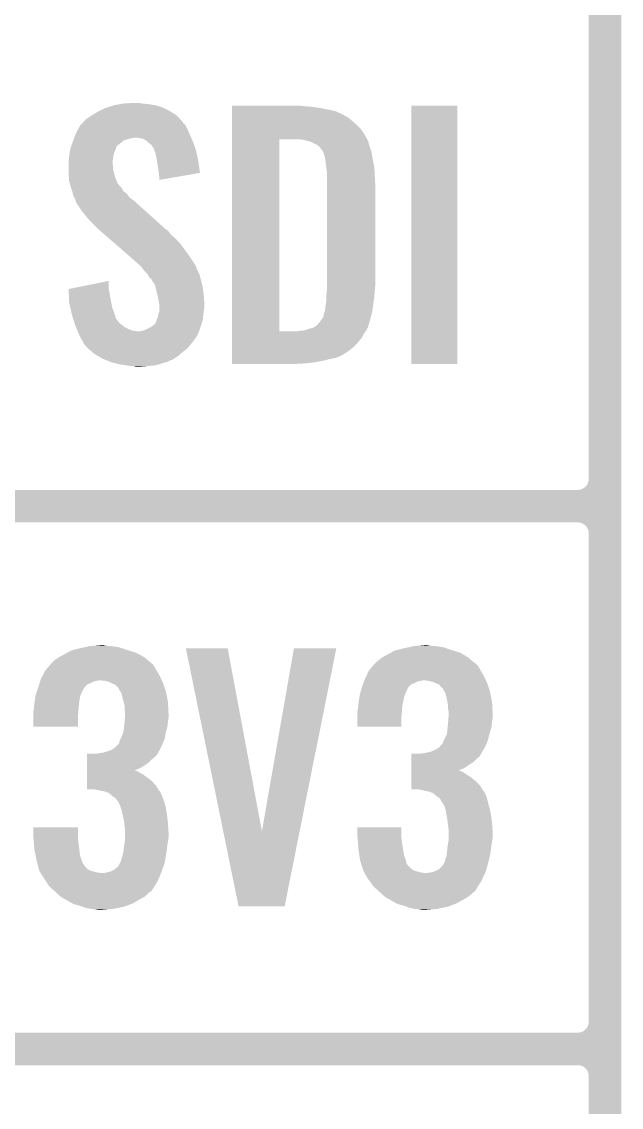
# Model space of a CAD drawing. Extents: x -1.3 to 24.2, y -3.9 to 39.2.
# Drawn here: x 1.28 to 4.09, y 1 to 6.08 of the extents above; entities that cross this region are included whole.
import ezdxf

# ---------------------------------------------------------------- set-up
doc = ezdxf.new("R2010")
doc.units = 0
doc.layers.add('6DOF_IMU_14_CLICK_V100_GTO', color=14, linetype='CONTINUOUS')

msp = doc.modelspace()

# ---------------------------------------------------------------- linework, layer by layer
at = {"layer": '6DOF_IMU_14_CLICK_V100_GTO', "const_width": 0.1524}
for points in [[(4.0132, -0.5588), (4.0132, 18.3388)], [(4.0132, 3.937), (4.0132, 6.223)], [(-1.27, 3.81), (3.8862, 3.81)], [(-1.27, 3.81), (3.8862, 3.81)], [(4.0132, 1.397), (4.0132, 3.683)], [(-1.27, 1.27), (3.8862, 1.27)], [(-1.27, 1.27), (3.8862, 1.27)]]:
    msp.add_lwpolyline(points, dxfattribs=at)
for points in [[(3.8862, 3.81, 0.4142136), (4.0132, 3.937)], [(4.0132, 3.683, 0.4142136), (3.8862, 3.81)], [(4.0132, 3.683, 0.4142136), (3.8862, 3.81)], [(3.8862, 1.27, 0.4142136), (4.0132, 1.397)], [(4.0132, 1.143, 0.4142136), (3.8862, 1.27)], [(4.0132, 1.143, 0.4142136), (3.8862, 1.27)]]:
    msp.add_lwpolyline(points, format="xyb", dxfattribs=at)
at = {"layer": '6DOF_IMU_14_CLICK_V100_GTO'}
for points in [[(1.71958, 5.68706), (1.75006, 5.69214), (1.905002, 5.68706), (1.86944, 5.69214)], [(1.75006, 5.69214), (1.765302, 5.69468), (1.86944, 5.69214), (1.844038, 5.69468)], [(1.765302, 5.69468), (1.81864, 5.69722), (1.844038, 5.69468), (1.831342, 5.69722)], [(1.612388, 5.638798), (1.62052, 5.64388), (2.009142, 5.638798), (2.000884, 5.64388)], [(1.62052, 5.64388), (1.645922, 5.65912), (2.000884, 5.64388), (1.976118, 5.65912)], [(1.645922, 5.65912), (1.678942, 5.674362), (1.976118, 5.65912), (1.945636, 5.674362)], [(1.678942, 5.674362), (1.687064, 5.6769), (1.945636, 5.674362), (1.94056, 5.6769)], [(1.687064, 5.6769), (1.71958, 5.68706), (1.94056, 5.6769), (1.905002, 5.68706)], [(2.268242, 5.68198), (2.268244, 5.68452), (2.6035, 5.68198), (2.5781, 5.68452)], [(2.268242, 5.67944), (2.268242, 5.68198), (2.63652, 5.67944), (2.6035, 5.68198)], [(2.268242, 5.67436), (2.268242, 5.67944), (2.674618, 5.67436), (2.63652, 5.67944)], [(2.268242, 5.659118), (2.268242, 5.67436), (2.750822, 5.659118), (2.674618, 5.67436)], [(2.268242, 5.64388), (2.268242, 5.659118), (2.78384, 5.64388), (2.750822, 5.659118)], [(2.268242, 5.641338), (2.268242, 5.64388), (2.788922, 5.641338), (2.78384, 5.64388)], [(2.268242, 5.63626), (2.268242, 5.641338), (2.796542, 5.63626), (2.788922, 5.641338)], [(3.10642, 4.475504), (3.106442, 5.684496), (3.322296, 4.475504), (3.32232, 5.684496)], [(3.106442, 5.684496), (3.106444, 5.68452), (3.32232, 5.684496), (3.106444, 5.68452)], [(1.547538, 5.57276), (1.557022, 5.590538), (2.05994, 5.57276), (2.051052, 5.590538)], [(1.557022, 5.590538), (1.559348, 5.593076), (2.051052, 5.590538), (2.049782, 5.593076)], [(1.559348, 5.593076), (1.568666, 5.603242), (2.049782, 5.593076), (2.039622, 5.603242)], [(1.568666, 5.603242), (1.573316, 5.608316), (2.039622, 5.603242), (2.037082, 5.608316)], [(1.573316, 5.608316), (1.584964, 5.621022), (2.037082, 5.608316), (2.025436, 5.621022)], [(1.584964, 5.621022), (1.590038, 5.623562), (2.025436, 5.621022), (2.023108, 5.623562)], [(1.590038, 5.623562), (1.6002, 5.63118), (2.023108, 5.623562), (2.016126, 5.63118)], [(1.6002, 5.63118), (1.612388, 5.638798), (2.016126, 5.63118), (2.009142, 5.638798)], [(2.26824, 5.5753), (2.268242, 5.595622), (2.8702, 5.5753), (2.84988, 5.595622)], [(2.268242, 5.62864), (2.268242, 5.63626), (2.811778, 5.62864), (2.796542, 5.63626)], [(2.268242, 5.6134), (2.268242, 5.62864), (2.82956, 5.6134), (2.811778, 5.62864)], [(2.268242, 5.595622), (2.268242, 5.6134), (2.84988, 5.595622), (2.82956, 5.6134)], [(1.530348, 5.53466), (1.533978, 5.54482), (2.076996, 5.53466), (2.07264, 5.54482)], [(1.533978, 5.54482), (1.5367, 5.552442), (2.07264, 5.54482), (2.069176, 5.552442)], [(1.5367, 5.552442), (1.547538, 5.57276), (2.069176, 5.552442), (2.05994, 5.57276)], [(2.26824, 5.5499), (2.26824, 5.5753), (2.88798, 5.5499), (2.8702, 5.5753)], [(2.26824, 5.52704), (2.26824, 5.5499), (2.90045, 5.52704), (2.88798, 5.5499)], [(1.511302, 5.481322), (1.514928, 5.49148), (1.72466, 5.481322), (1.727198, 5.49148)], [(1.514928, 5.49148), (1.517648, 5.499096), (1.727198, 5.49148), (1.732282, 5.499096)], [(1.517648, 5.499096), (1.518556, 5.501638), (1.732282, 5.499096), (1.737358, 5.501638)], [(1.518556, 5.501638), (1.525812, 5.521958), (1.737358, 5.501638), (1.762758, 5.521958)], [(1.525812, 5.521958), (1.528534, 5.52958), (1.762758, 5.521958), (1.78816, 5.52958)], [(1.528534, 5.52958), (1.529442, 5.53212), (1.78816, 5.52958), (1.80086, 5.53212)], [(1.529442, 5.53212), (1.530348, 5.53466), (1.80086, 5.53212), (1.811018, 5.53466)], [(1.838958, 5.53212), (1.818638, 5.53466), (2.078084, 5.53212), (2.076996, 5.53466)], [(1.856742, 5.527042), (1.838958, 5.53212), (2.08026, 5.527042), (2.078084, 5.53212)], [(1.87198, 5.51688), (1.856742, 5.527042), (2.084616, 5.51688), (2.08026, 5.527042)], [(1.879602, 5.50926), (1.87198, 5.51688), (2.08788, 5.50926), (2.084616, 5.51688)], [(1.88214, 5.506722), (1.879602, 5.50926), (2.088726, 5.506722), (2.08788, 5.50926)], [(1.892296, 5.499098), (1.88214, 5.506722), (2.091268, 5.499098), (2.088726, 5.506722)], [(1.897378, 5.488944), (1.892296, 5.499098), (2.094652, 5.488944), (2.091268, 5.499098)], [(1.902454, 5.483866), (1.897378, 5.488944), (2.096346, 5.483866), (2.094652, 5.488944)], [(2.268222, 4.627902), (2.26824, 5.52704), (2.4892, 4.627902), (2.489222, 5.52704)], [(2.600962, 5.5245), (2.580638, 5.52704), (2.901836, 5.5245), (2.90045, 5.52704)], [(2.60985, 5.52196), (2.600962, 5.5245), (2.90322, 5.52196), (2.901836, 5.5245)], [(2.618738, 5.51942), (2.60985, 5.52196), (2.904492, 5.51942), (2.90322, 5.52196)], [(2.631442, 5.516878), (2.618738, 5.51942), (2.905762, 5.516878), (2.904492, 5.51942)], [(2.644142, 5.511798), (2.631442, 5.516878), (2.907032, 5.511798), (2.905762, 5.516878)], [(2.651762, 5.50672), (2.644142, 5.511798), (2.9083, 5.50672), (2.907032, 5.511798)], [(2.656844, 5.50418), (2.651762, 5.50672), (2.909026, 5.50418), (2.9083, 5.50672)], [(2.659384, 5.504178), (2.656844, 5.50418), (2.909028, 5.504178), (2.909026, 5.50418)], [(2.66954, 5.499098), (2.659384, 5.504178), (2.910478, 5.499098), (2.909028, 5.504178)], [(2.679698, 5.48894), (2.66954, 5.499098), (2.91338, 5.48894), (2.910478, 5.499098)], [(2.6797, 5.488938), (2.679698, 5.48894), (2.913382, 5.488938), (2.91338, 5.48894)], [(2.694942, 5.468618), (2.6797, 5.488938), (2.920154, 5.468618), (2.913382, 5.488938)], [(1.50368, 5.4229), (1.505458, 5.44068), (1.709736, 5.4229), (1.71196, 5.44068)], [(1.505458, 5.44068), (1.50622, 5.4483), (1.71196, 5.44068), (1.71323, 5.4483)], [(1.50622, 5.4483), (1.507392, 5.45592), (1.71323, 5.4483), (1.7145, 5.45592)], [(1.507392, 5.45592), (1.509736, 5.471158), (1.7145, 5.45592), (1.71958, 5.471158)], [(1.509736, 5.471158), (1.5113, 5.481318), (1.71958, 5.471158), (1.72466, 5.481318)], [(1.5113, 5.481318), (1.511302, 5.481322), (1.72466, 5.481318), (1.72466, 5.481322)], [(1.90246, 5.481324), (1.902454, 5.483866), (2.097192, 5.481324), (2.096346, 5.483866)], [(1.906272, 5.471158), (1.90246, 5.481324), (2.10058, 5.471158), (2.097192, 5.481324)], [(1.910078, 5.461002), (1.906272, 5.471158), (2.10272, 5.461002), (2.10058, 5.471158)], [(1.91516, 5.43814), (1.910078, 5.461002), (2.107532, 5.43814), (2.10272, 5.461002)], [(1.917568, 5.4229), (1.91516, 5.43814), (2.11074, 5.4229), (2.107532, 5.43814)], [(2.695578, 5.46608), (2.694942, 5.468618), (2.921, 5.46608), (2.920154, 5.468618)], [(2.69748, 5.458462), (2.695578, 5.46608), (2.92227, 5.458462), (2.921, 5.46608)], [(2.70002, 5.45084), (2.69748, 5.458462), (2.92354, 5.45084), (2.92227, 5.458462)], [(2.70256, 5.445756), (2.70002, 5.45084), (2.924388, 5.445756), (2.92354, 5.45084)], [(2.70256, 5.443218), (2.70256, 5.445756), (2.924812, 5.443218), (2.924388, 5.445756)], [(2.70383, 5.4356), (2.70256, 5.443218), (2.92608, 5.4356), (2.924812, 5.443218)], [(2.7051, 5.42798), (2.70383, 5.4356), (2.927604, 5.42798), (2.92608, 5.4356)], [(1.50368, 5.420358), (1.50368, 5.4229), (1.70942, 5.420358), (1.709736, 5.4229)], [(1.50368, 5.410198), (1.50368, 5.420358), (1.70942, 5.410198), (1.70942, 5.420358)], [(1.50368, 5.400038), (1.50368, 5.410198), (1.71196, 5.400038), (1.70942, 5.410198)], [(1.50368, 5.384798), (1.50368, 5.400038), (1.71196, 5.384798), (1.71196, 5.400038)], [(1.92278, 5.38988), (1.917568, 5.4229), (2.115444, 5.38988), (2.11074, 5.4229)], [(1.92532, 5.36956), (1.92278, 5.38988), (2.118338, 5.36956), (2.115444, 5.38988)], [(2.70891, 5.3975), (2.7051, 5.42798), (2.9337, 5.3975), (2.927604, 5.42798)], [(2.71272, 5.367018), (2.70891, 5.3975), (2.935494, 5.367018), (2.9337, 5.3975)], [(1.50368, 5.364478), (1.50368, 5.384798), (1.717042, 5.364478), (1.71196, 5.384798)], [(1.504462, 5.354318), (1.50368, 5.364478), (1.719582, 5.354318), (1.717042, 5.364478)], [(1.50622, 5.331462), (1.504462, 5.354318), (1.728376, 5.331462), (1.719582, 5.354318)], [(1.925322, 5.369556), (1.92532, 5.36956), (2.118338, 5.369556), (2.118338, 5.36956)], [(1.92786, 5.35178), (1.925322, 5.369556), (2.015696, 5.35178), (2.118338, 5.369556)], [(1.92786, 5.336568), (1.92786, 5.35178), (1.92786, 5.336568), (2.015696, 5.35178)], [(2.71272, 5.35432), (2.71272, 5.367018), (2.93624, 5.35432), (2.935494, 5.367018)], [(2.71272, 5.308602), (2.71272, 5.35432), (2.93878, 5.308602), (2.93624, 5.35432)], [(1.508992, 5.321302), (1.50622, 5.331462), (1.732284, 5.321302), (1.728376, 5.331462)], [(1.510378, 5.31622), (1.508992, 5.321302), (1.73736, 5.31622), (1.732284, 5.321302)], [(1.512458, 5.308598), (1.510378, 5.31622), (1.742442, 5.308598), (1.73736, 5.31622)], [(1.513842, 5.30352), (1.512458, 5.308598), (1.74752, 5.30352), (1.742442, 5.308598)], [(1.515538, 5.298436), (1.513842, 5.30352), (1.752602, 5.298436), (1.74752, 5.30352)], [(1.520614, 5.283202), (1.515538, 5.298436), (1.760224, 5.283202), (1.752602, 5.298436)], [(1.52146, 5.280658), (1.520614, 5.283202), (1.764038, 5.280658), (1.760224, 5.283202)], [(2.71272, 4.84632), (2.71272, 5.308602), (2.93878, 4.84632), (2.93878, 5.308602)], [(1.523366, 5.273038), (1.52146, 5.280658), (1.775462, 5.273038), (1.764038, 5.280658)], [(1.526538, 5.26034), (1.523366, 5.273038), (1.784532, 5.26034), (1.775462, 5.273038)], [(1.52959, 5.255258), (1.526538, 5.26034), (1.788162, 5.255258), (1.784532, 5.26034)], [(1.53416, 5.247642), (1.52959, 5.255258), (1.798318, 5.247642), (1.788162, 5.255258)], [(1.536066, 5.24002), (1.53416, 5.247642), (1.80848, 5.24002), (1.798318, 5.247642)], [(1.5367, 5.237482), (1.536066, 5.24002), (1.811306, 5.237482), (1.80848, 5.24002)], [(1.5367, 5.234942), (1.5367, 5.237482), (1.814134, 5.234942), (1.811306, 5.237482)], [(1.56718, 5.18922), (1.5367, 5.234942), (1.865032, 5.18922), (1.814134, 5.234942)], [(1.5875, 5.16382), (1.56718, 5.18922), (1.893308, 5.16382), (1.865032, 5.18922)], [(1.60274, 5.14604), (1.5875, 5.16382), (1.913102, 5.14604), (1.893308, 5.16382)], [(1.64338, 5.105398), (1.60274, 5.14604), (1.958344, 5.105398), (1.913102, 5.14604)], [(1.646312, 5.102858), (1.64338, 5.105398), (1.963418, 5.102858), (1.958344, 5.105398)], [(1.658032, 5.0927), (1.646312, 5.102858), (1.97358, 5.0927), (1.963418, 5.102858)], [(1.67562, 5.077458), (1.658032, 5.0927), (1.98628, 5.077458), (1.97358, 5.0927)], [(1.696134, 5.05968), (1.67562, 5.077458), (2.0066, 5.05968), (1.98628, 5.077458)], [(1.725442, 5.03428), (1.696134, 5.05968), (2.02946, 5.03428), (2.0066, 5.05968)], [(1.78992, 4.9784), (1.725442, 5.03428), (2.0701, 4.9784), (2.02946, 5.03428)], [(1.79578, 4.97332), (1.78992, 4.9784), (2.073488, 4.97332), (2.0701, 4.9784)], [(1.824358, 4.947918), (1.79578, 4.97332), (2.09042, 4.947918), (2.073488, 4.97332)], [(1.830074, 4.942838), (1.824358, 4.947918), (2.092962, 4.942838), (2.09042, 4.947918)], [(1.838642, 4.935222), (1.830074, 4.942838), (2.09804, 4.935222), (2.092962, 4.942838)], [(1.8415, 4.93268), (1.838642, 4.935222), (2.098994, 4.93268), (2.09804, 4.935222)], [(1.854838, 4.9149), (1.8415, 4.93268), (2.10566, 4.9149), (2.098994, 4.93268)], [(1.85674, 4.912362), (1.854838, 4.9149), (2.10693, 4.912362), (2.10566, 4.9149)], [(1.871978, 4.897118), (1.85674, 4.912362), (2.114552, 4.897118), (2.10693, 4.912362)], [(1.87325, 4.894578), (1.871978, 4.897118), (2.115822, 4.894578), (2.114552, 4.897118)], [(1.879598, 4.881886), (1.87325, 4.894578), (2.119284, 4.881886), (2.115822, 4.894578)], [(1.889756, 4.87426), (1.879598, 4.881886), (2.121364, 4.87426), (2.119284, 4.881886)], [(1.5037, 4.826004), (1.69164, 4.864072), (1.69164, 4.826004), (1.69164, 4.864072)], [(1.503802, 4.823458), (1.5037, 4.826004), (1.69164, 4.823458), (1.69164, 4.826004)], [(1.8923, 4.866644), (1.889756, 4.87426), (2.12344, 4.866644), (2.121364, 4.87426)], [(1.892304, 4.86664), (1.8923, 4.866644), (2.12344, 4.86664), (2.12344, 4.866644)], [(1.894838, 4.864102), (1.892304, 4.86664), (2.124026, 4.864102), (2.12344, 4.86664)], [(1.907538, 4.846324), (1.894838, 4.864102), (2.12813, 4.846324), (2.124026, 4.864102)], [(1.910362, 4.83362), (1.907538, 4.846324), (2.13106, 4.83362), (2.12813, 4.846324)], [(1.91262, 4.82346), (1.910362, 4.83362), (2.132416, 4.82346), (2.13106, 4.83362)], [(2.711796, 4.81838), (2.71272, 4.82854), (2.93624, 4.81838), (2.937162, 4.82854)], [(2.71272, 4.82854), (2.71272, 4.84632), (2.937162, 4.82854), (2.93878, 4.84632)], [(1.50481, 4.79806), (1.503802, 4.823458), (1.69672, 4.79806), (1.69164, 4.823458)], [(1.50622, 4.762502), (1.50481, 4.79806), (1.703188, 4.762502), (1.69672, 4.79806)], [(1.919606, 4.79552), (1.91262, 4.82346), (2.13614, 4.79552), (2.132416, 4.82346)], [(1.92278, 4.78282), (1.919606, 4.79552), (2.136934, 4.78282), (2.13614, 4.79552)], [(1.927438, 4.754882), (1.92278, 4.78282), (2.13868, 4.754882), (2.136934, 4.78282)], [(2.70764, 4.757422), (2.71018, 4.77774), (2.929346, 4.757422), (2.932248, 4.77774)], [(2.71018, 4.800602), (2.711796, 4.81838), (2.934758, 4.800602), (2.93624, 4.81838)], [(2.71018, 4.7879), (2.71018, 4.800602), (2.9337, 4.7879), (2.934758, 4.800602)], [(2.71018, 4.77774), (2.71018, 4.7879), (2.932248, 4.77774), (2.9337, 4.7879)], [(1.51084, 4.74218), (1.50622, 4.762502), (1.706882, 4.74218), (1.703188, 4.762502)], [(1.51719, 4.71424), (1.51084, 4.74218), (1.71704, 4.71424), (1.706882, 4.74218)], [(1.92786, 4.752342), (1.927438, 4.754882), (2.13868, 4.752342), (2.13868, 4.754882)], [(1.92786, 4.74218), (1.92786, 4.752342), (2.13868, 4.74218), (2.13868, 4.752342)], [(1.92786, 4.7244), (1.92786, 4.74218), (2.13614, 4.7244), (2.13868, 4.74218)], [(1.92786, 4.721864), (1.92786, 4.7244), (2.135822, 4.721864), (2.13614, 4.7244)], [(2.702558, 4.724398), (2.70256, 4.726936), (2.924628, 4.724398), (2.92499, 4.726936)], [(2.70256, 4.726936), (2.705098, 4.734558), (2.92499, 4.726936), (2.926078, 4.734558)], [(2.705098, 4.734558), (2.7051, 4.744718), (2.926078, 4.734558), (2.92753, 4.744718)], [(2.7051, 4.744718), (2.70764, 4.757422), (2.92753, 4.744718), (2.929346, 4.757422)], [(1.51892, 4.70662), (1.51719, 4.71424), (1.719328, 4.70662), (1.71704, 4.71424)], [(1.524536, 4.68884), (1.51892, 4.70662), (1.724664, 4.68884), (1.719328, 4.70662)], [(1.525338, 4.6863), (1.524536, 4.68884), (1.7272, 4.6863), (1.724664, 4.68884)], [(1.527744, 4.67868), (1.525338, 4.6863), (1.73228, 4.67868), (1.7272, 4.6863)], [(1.530952, 4.668518), (1.527744, 4.67868), (1.739902, 4.668518), (1.73228, 4.67868)], [(1.912622, 4.67106), (1.915158, 4.681218), (2.128012, 4.67106), (2.13106, 4.681218)], [(1.915158, 4.681218), (1.91516, 4.681222), (2.13106, 4.681218), (2.13106, 4.681222)], [(1.91516, 4.681222), (1.92024, 4.691382), (2.13106, 4.681222), (2.132188, 4.691382)], [(1.92024, 4.691382), (1.922356, 4.70408), (2.132188, 4.691382), (2.1336, 4.70408)], [(1.922356, 4.70408), (1.922782, 4.706622), (2.1336, 4.70408), (2.133916, 4.706622)], [(1.922782, 4.706622), (1.92786, 4.721864), (2.133916, 4.706622), (2.135822, 4.721864)], [(2.667002, 4.658362), (2.6797, 4.6736), (2.907128, 4.658362), (2.911816, 4.6736)], [(2.6797, 4.6736), (2.68351, 4.67868), (2.911816, 4.6736), (2.91338, 4.67868)], [(2.68351, 4.67868), (2.694938, 4.693916), (2.91338, 4.67868), (2.917442, 4.693916)], [(2.694938, 4.693916), (2.69748, 4.70916), (2.917442, 4.693916), (2.921508, 4.70916)], [(2.69748, 4.70916), (2.700018, 4.716778), (2.921508, 4.70916), (2.92354, 4.716778)], [(2.700018, 4.716778), (2.702558, 4.724398), (2.92354, 4.716778), (2.924628, 4.724398)], [(1.53416, 4.658358), (1.530952, 4.668518), (1.752602, 4.658358), (1.739902, 4.668518)], [(1.538226, 4.648198), (1.53416, 4.658358), (1.765302, 4.648198), (1.752602, 4.658358)], [(1.542288, 4.63804), (1.538226, 4.648198), (1.78562, 4.63804), (1.765302, 4.648198)], [(1.545336, 4.63042), (1.542288, 4.63804), (1.805942, 4.63042), (1.78562, 4.63804)], [(1.546352, 4.62788), (1.545336, 4.63042), (1.828802, 4.62788), (1.805942, 4.63042)], [(1.547368, 4.62534), (1.546352, 4.62788), (2.11328, 4.62534), (2.114126, 4.62788)], [(1.5494, 4.62026), (1.547368, 4.62534), (2.110738, 4.62026), (2.11328, 4.62534)], [(1.836422, 4.62788), (1.856742, 4.63296), (2.114126, 4.62788), (2.11582, 4.63296)], [(1.856742, 4.63296), (1.8796, 4.64312), (2.11582, 4.63296), (2.119206, 4.64312)], [(1.8796, 4.64312), (1.8923, 4.65074), (2.119206, 4.64312), (2.121746, 4.65074)], [(1.8923, 4.65074), (1.89907, 4.65582), (2.121746, 4.65074), (2.12344, 4.65582)], [(1.89907, 4.65582), (1.90246, 4.658362), (2.12344, 4.65582), (2.124202, 4.658362)], [(1.90246, 4.658362), (1.90754, 4.66344), (2.124202, 4.658362), (2.125726, 4.66344)], [(1.90754, 4.66344), (1.912622, 4.67106), (2.125726, 4.66344), (2.128012, 4.67106)], [(2.268222, 4.62788), (2.268222, 4.627902), (2.570478, 4.62788), (2.4892, 4.627902)], [(2.268222, 4.617718), (2.268222, 4.62788), (2.885438, 4.617718), (2.893566, 4.62788)], [(2.570478, 4.62788), (2.583178, 4.63042), (2.893566, 4.62788), (2.895598, 4.63042)], [(2.598416, 4.63042), (2.598422, 4.630422), (2.895598, 4.63042), (2.8956, 4.630422)], [(2.598422, 4.630422), (2.63144, 4.64058), (2.8956, 4.630422), (2.900678, 4.64058)], [(2.63144, 4.64058), (2.64922, 4.645658), (2.900678, 4.64058), (2.903218, 4.645658)], [(2.64922, 4.645658), (2.649222, 4.64566), (2.903218, 4.645658), (2.90322, 4.64566)], [(2.649222, 4.64566), (2.66446, 4.65582), (2.90322, 4.64566), (2.906346, 4.65582)], [(2.66446, 4.65582), (2.667002, 4.658362), (2.906346, 4.65582), (2.907128, 4.658362)], [(1.55956, 4.599942), (1.5494, 4.62026), (2.100578, 4.599942), (2.110738, 4.62026)], [(1.56083, 4.5974), (1.55956, 4.599942), (2.09804, 4.5974), (2.100578, 4.599942)], [(1.56464, 4.58978), (1.56083, 4.5974), (2.09296, 4.58978), (2.09804, 4.5974)], [(1.571696, 4.57708), (1.56464, 4.58978), (2.0828, 4.57708), (2.09296, 4.58978)], [(1.577338, 4.566922), (1.571696, 4.57708), (2.074334, 4.566922), (2.0828, 4.57708)], [(2.26822, 4.556758), (2.268222, 4.597402), (2.839718, 4.556758), (2.87528, 4.597402)], [(2.268222, 4.597402), (2.268222, 4.617718), (2.87528, 4.597402), (2.885438, 4.617718)], [(1.587498, 4.556758), (1.577338, 4.566922), (2.065864, 4.556758), (2.074334, 4.566922)], [(1.590038, 4.551684), (1.587498, 4.556758), (2.061636, 4.551684), (2.065864, 4.556758)], [(1.595972, 4.546598), (1.590038, 4.551684), (2.057398, 4.546598), (2.061636, 4.551684)], [(1.61375, 4.53136), (1.595972, 4.546598), (2.03708, 4.53136), (2.057398, 4.546598)], [(1.625602, 4.5212), (1.61375, 4.53136), (2.025468, 4.5212), (2.03708, 4.53136)], [(1.638936, 4.51358), (1.625602, 4.5212), (2.01676, 4.51358), (2.025468, 4.5212)], [(2.26822, 4.53644), (2.26822, 4.556758), (2.814318, 4.53644), (2.839718, 4.556758)], [(2.26822, 4.51866), (2.26822, 4.53644), (2.786378, 4.51866), (2.814318, 4.53644)], [(1.661158, 4.50088), (1.638936, 4.51358), (1.99771, 4.50088), (2.01676, 4.51358)], [(1.667334, 4.498338), (1.661158, 4.50088), (1.993898, 4.498338), (1.99771, 4.50088)], [(1.673502, 4.495798), (1.667334, 4.498338), (1.991354, 4.495798), (1.993898, 4.498338)], [(1.679666, 4.49326), (1.673502, 4.495798), (1.981198, 4.49326), (1.991354, 4.495798)], [(1.69818, 4.485638), (1.679666, 4.49326), (1.9685, 4.485638), (1.981198, 4.49326)], [(1.704338, 4.483102), (1.69818, 4.485638), (1.958352, 4.483102), (1.9685, 4.485638)], [(1.714506, 4.48056), (1.704338, 4.483102), (1.948182, 4.48056), (1.958352, 4.483102)], [(1.74498, 4.47294), (1.714506, 4.48056), (1.925318, 4.47294), (1.948182, 4.48056)], [(1.78054, 4.46786), (1.74498, 4.47294), (1.89992, 4.46786), (1.925318, 4.47294)], [(2.26822, 4.51104), (2.26822, 4.51866), (2.77114, 4.51104), (2.786378, 4.51866)], [(2.26822, 4.50342), (2.26822, 4.51104), (2.753358, 4.50342), (2.77114, 4.51104)], [(2.26822, 4.49834), (2.26822, 4.50342), (2.72542, 4.49834), (2.753358, 4.50342)], [(2.26822, 4.49072), (2.26822, 4.49834), (2.69494, 4.49072), (2.72542, 4.49834)], [(2.26822, 4.4831), (2.26822, 4.49072), (2.65684, 4.4831), (2.69494, 4.49072)], [(2.26822, 4.47802), (2.26822, 4.4831), (2.61112, 4.47802), (2.65684, 4.4831)], [(2.26822, 4.475504), (2.26822, 4.47802), (2.563316, 4.475504), (2.61112, 4.47802)], [(2.562862, 4.47548), (2.26822, 4.475504), (2.562862, 4.47548), (2.563316, 4.475504)], [(3.322296, 4.47548), (3.10642, 4.475504), (3.322296, 4.47548), (3.322296, 4.475504)], [(1.795778, 4.46532), (1.78054, 4.46786), (1.86944, 4.46532), (1.89992, 4.46786)], [(1.818638, 4.462782), (1.811016, 4.46532), (1.836446, 4.462782), (1.86944, 4.46532)], [(1.836422, 4.46278), (1.818638, 4.462782), (1.836422, 4.46278), (1.836446, 4.462782)], [(1.57733, 3.149598), (1.600202, 3.15468), (1.739902, 3.149598), (1.70688, 3.15468)], [(1.600202, 3.15468), (1.62687, 3.15722), (1.70688, 3.15468), (1.678942, 3.15722)], [(1.62687, 3.15722), (1.653538, 3.15976), (1.678942, 3.15722), (1.668782, 3.15976)], [(3.09371, 3.149598), (3.116582, 3.15468), (3.256282, 3.149598), (3.22326, 3.15468)], [(3.116582, 3.15468), (3.14325, 3.15722), (3.22326, 3.15468), (3.19532, 3.15722)], [(3.14325, 3.15722), (3.169918, 3.15976), (3.19532, 3.15722), (3.182622, 3.15976)], [(1.43764, 3.08864), (1.45542, 3.101342), (1.87475, 3.08864), (1.859736, 3.101342)], [(1.45542, 3.101342), (1.460072, 3.10388), (1.859736, 3.101342), (1.856736, 3.10388)], [(1.460072, 3.10388), (1.48336, 3.11658), (1.856736, 3.10388), (1.832928, 3.11658)], [(1.48336, 3.11658), (1.49751, 3.1242), (1.832928, 3.11658), (1.818642, 3.1242)], [(1.49751, 3.1242), (1.516382, 3.134362), (1.818642, 3.1242), (1.786122, 3.134362)], [(1.516382, 3.134362), (1.5259, 3.1369), (1.786122, 3.134362), (1.778, 3.1369)], [(1.5259, 3.1369), (1.55448, 3.14452), (1.778, 3.1369), (1.755138, 3.14452)], [(1.55448, 3.14452), (1.57733, 3.149598), (1.755138, 3.14452), (1.739902, 3.149598)], [(2.052348, 3.1445), (2.052344, 3.144516), (2.247904, 3.1445), (2.052344, 3.144516)], [(2.2271, 2.288672), (2.052348, 3.1445), (2.407944, 2.288672), (2.247904, 3.1445)], [(2.407944, 2.288672), (2.557794, 3.144492), (2.584716, 2.288672), (2.755896, 3.144492)], [(2.557794, 3.144492), (2.5578, 3.14452), (2.755896, 3.144492), (2.5578, 3.14452)], [(2.95402, 3.08864), (2.969262, 3.101342), (3.38859, 3.08864), (3.373576, 3.101342)], [(2.969262, 3.101342), (2.973914, 3.10388), (3.373576, 3.101342), (3.370576, 3.10388)], [(2.973914, 3.10388), (2.9972, 3.11658), (3.370576, 3.10388), (3.348356, 3.11658)], [(2.9972, 3.11658), (3.01135, 3.1242), (3.348356, 3.11658), (3.335022, 3.1242)], [(3.01135, 3.1242), (3.030224, 3.134362), (3.335022, 3.1242), (3.302502, 3.134362)], [(3.030224, 3.134362), (3.040376, 3.1369), (3.302502, 3.134362), (3.29438, 3.1369)], [(3.040376, 3.1369), (3.07086, 3.14452), (3.29438, 3.1369), (3.271518, 3.14452)], [(3.07086, 3.14452), (3.09371, 3.149598), (3.271518, 3.14452), (3.256282, 3.149598)], [(1.394462, 3.04038), (1.413802, 3.06324), (1.91516, 3.04038), (1.902462, 3.06324)], [(1.413802, 3.06324), (1.422396, 3.073396), (1.902462, 3.06324), (1.894838, 3.073396)], [(1.422396, 3.073396), (1.422398, 3.073398), (1.894838, 3.073396), (1.894836, 3.073398)], [(1.422398, 3.073398), (1.424938, 3.075938), (1.894836, 3.073398), (1.889764, 3.075938)], [(1.424938, 3.075938), (1.43764, 3.08864), (1.889764, 3.075938), (1.87475, 3.08864)], [(2.9083, 3.04038), (2.92764, 3.063238), (3.43154, 3.04038), (3.418842, 3.063238)], [(2.92764, 3.063238), (2.936238, 3.073398), (3.418842, 3.063238), (3.408678, 3.073398)], [(2.936238, 3.073398), (2.938778, 3.075938), (3.408678, 3.073398), (3.403604, 3.075938)], [(2.938778, 3.075938), (2.941322, 3.078482), (3.403604, 3.075938), (3.400598, 3.078482)], [(2.941322, 3.078482), (2.95402, 3.08864), (3.400598, 3.078482), (3.38859, 3.08864)], [(1.371758, 2.99466), (1.37414, 3.002282), (1.939778, 2.99466), (1.93626, 3.002282)], [(1.37414, 3.002282), (1.380912, 3.014978), (1.93626, 3.002282), (1.9304, 3.014978)], [(1.380912, 3.014978), (1.39446, 3.040376), (1.9304, 3.014978), (1.915164, 3.040376)], [(1.39446, 3.040376), (1.394462, 3.04038), (1.915164, 3.040376), (1.91516, 3.04038)], [(2.887662, 2.99466), (2.89052, 3.00228), (3.456158, 2.99466), (3.452642, 3.00228)], [(2.89052, 3.00228), (2.896446, 3.014978), (3.452642, 3.00228), (3.44678, 3.014978)], [(2.896446, 3.014978), (2.9083, 3.040378), (3.44678, 3.014978), (3.431542, 3.040378)], [(2.9083, 3.040378), (2.9083, 3.04038), (3.431542, 3.040378), (3.43154, 3.04038)], [(1.356358, 2.946394), (1.357206, 2.948938), (1.569714, 2.946394), (1.56972, 2.948938)], [(1.357206, 2.948938), (1.36144, 2.96164), (1.56972, 2.948938), (1.578186, 2.96164)], [(1.36144, 2.96164), (1.362232, 2.96418), (1.578186, 2.96164), (1.57988, 2.96418)], [(1.362232, 2.96418), (1.3662, 2.976876), (1.57988, 2.96418), (1.59258, 2.976876)], [(1.3662, 2.976876), (1.367788, 2.98196), (1.59258, 2.976876), (1.607822, 2.98196)], [(1.367788, 2.98196), (1.37017, 2.98958), (1.607822, 2.98196), (1.620518, 2.98958)], [(1.37017, 2.98958), (1.371758, 2.99466), (1.620518, 2.98958), (1.645918, 2.99466)], [(1.676398, 2.99212), (1.653538, 2.99466), (1.94095, 2.99212), (1.939778, 2.99466)], [(1.694178, 2.987042), (1.676398, 2.99212), (1.943294, 2.987042), (1.94095, 2.99212)], [(1.704346, 2.981958), (1.694178, 2.987042), (1.94564, 2.981958), (1.943294, 2.987042)], [(1.70942, 2.97942), (1.704346, 2.981958), (1.946486, 2.97942), (1.94564, 2.981958)], [(1.722116, 2.97434), (1.70942, 2.97942), (1.94818, 2.97434), (1.946486, 2.97942)], [(1.737358, 2.959098), (1.722116, 2.97434), (1.95326, 2.959098), (1.94818, 2.97434)], [(1.739898, 2.954024), (1.737358, 2.959098), (1.954952, 2.954024), (1.95326, 2.959098)], [(1.7399, 2.951482), (1.739898, 2.954024), (1.9558, 2.951482), (1.954952, 2.954024)], [(1.744984, 2.943858), (1.7399, 2.951482), (1.95834, 2.943858), (1.9558, 2.951482)], [(2.871214, 2.946394), (2.871892, 2.948936), (3.086094, 2.946394), (3.0861, 2.948936)], [(2.871892, 2.948936), (2.87528, 2.96164), (3.0861, 2.948936), (3.09245, 2.96164)], [(2.87528, 2.96164), (2.87623, 2.964176), (3.09245, 2.96164), (3.093718, 2.964176)], [(2.87623, 2.964176), (2.880994, 2.976878), (3.093718, 2.964176), (3.108962, 2.976878)], [(2.880994, 2.976878), (2.8829, 2.98196), (3.108962, 2.976878), (3.12166, 2.98196)], [(2.8829, 2.98196), (2.885756, 2.989578), (3.12166, 2.98196), (3.136898, 2.989578)], [(2.885756, 2.989578), (2.88671, 2.99212), (3.136898, 2.989578), (3.1496, 2.99212)], [(2.88671, 2.99212), (2.887662, 2.99466), (3.1496, 2.99212), (3.159758, 2.99466)], [(3.190238, 2.99212), (3.169918, 2.99466), (3.45733, 2.99212), (3.456158, 2.99466)], [(3.210558, 2.987042), (3.190238, 2.99212), (3.459674, 2.987042), (3.45733, 2.99212)], [(3.220726, 2.981958), (3.210558, 2.987042), (3.46202, 2.981958), (3.459674, 2.987042)], [(3.2258, 2.97942), (3.220726, 2.981958), (3.462866, 2.97942), (3.46202, 2.981958)], [(3.238494, 2.974342), (3.2258, 2.97942), (3.46456, 2.974342), (3.462866, 2.97942)], [(3.24358, 2.96672), (3.238494, 2.974342), (3.4671, 2.96672), (3.46456, 2.974342)], [(3.256274, 2.954026), (3.24358, 2.96672), (3.471332, 2.954026), (3.4671, 2.96672)], [(3.25628, 2.951482), (3.256274, 2.954026), (3.47218, 2.951482), (3.471332, 2.954026)], [(3.261364, 2.943858), (3.25628, 2.951482), (3.47472, 2.943858), (3.47218, 2.951482)], [(1.34366, 2.88798), (1.345474, 2.90068), (1.552892, 2.88798), (1.55448, 2.90068)], [(1.345474, 2.90068), (1.348014, 2.918456), (1.55448, 2.90068), (1.55702, 2.918456)], [(1.348014, 2.918456), (1.348742, 2.923542), (1.55702, 2.918456), (1.559054, 2.923542)], [(1.348742, 2.923542), (1.355512, 2.943856), (1.559054, 2.923542), (1.56718, 2.943856)], [(1.355512, 2.943856), (1.356358, 2.946394), (1.56718, 2.943856), (1.569714, 2.946394)], [(1.750058, 2.936244), (1.744984, 2.943858), (1.959864, 2.936244), (1.95834, 2.943858)], [(1.75514, 2.91592), (1.750058, 2.936244), (1.963928, 2.91592), (1.959864, 2.936244)], [(1.761238, 2.893058), (1.75514, 2.91592), (1.9685, 2.893058), (1.963928, 2.91592)], [(2.86004, 2.88798), (2.861854, 2.90068), (3.067684, 2.88798), (3.07086, 2.90068)], [(2.861854, 2.90068), (2.864392, 2.918456), (3.07086, 2.90068), (3.0734, 2.918456)], [(2.864392, 2.918456), (2.86512, 2.923542), (3.0734, 2.918456), (3.075434, 2.923542)], [(2.86512, 2.923542), (2.870536, 2.943856), (3.075434, 2.923542), (3.08356, 2.943856)], [(2.870536, 2.943856), (2.871214, 2.946394), (3.08356, 2.943856), (3.086094, 2.946394)], [(3.266438, 2.936244), (3.261364, 2.943858), (3.476244, 2.936244), (3.47472, 2.943858)], [(3.27152, 2.91592), (3.266438, 2.936244), (3.480308, 2.91592), (3.476244, 2.936244)], [(3.276094, 2.893058), (3.27152, 2.91592), (3.48488, 2.893058), (3.480308, 2.91592)], [(1.33858, 2.849882), (1.339214, 2.85242), (1.549188, 2.849882), (1.5494, 2.85242)], [(1.33858, 2.821942), (1.33858, 2.849882), (1.54686, 2.821942), (1.549188, 2.849882)], [(1.339214, 2.85242), (1.34112, 2.860042), (1.5494, 2.85242), (1.550092, 2.860042)], [(1.34112, 2.860042), (1.342966, 2.88036), (1.550092, 2.860042), (1.55194, 2.88036)], [(1.342966, 2.88036), (1.34366, 2.88798), (1.55194, 2.88036), (1.552892, 2.88798)], [(1.7653, 2.877824), (1.761238, 2.893058), (1.969226, 2.877824), (1.9685, 2.893058)], [(1.7653, 2.860042), (1.7653, 2.877824), (1.970074, 2.860042), (1.969226, 2.877824)], [(1.76784, 2.847342), (1.7653, 2.860042), (1.970678, 2.847342), (1.970074, 2.860042)], [(1.76784, 2.83972), (1.76784, 2.847342), (1.97104, 2.83972), (1.970678, 2.847342)], [(2.85496, 2.849882), (2.855594, 2.85242), (3.063028, 2.849882), (3.06324, 2.85242)], [(2.85496, 2.821942), (2.85496, 2.849882), (3.0607, 2.821942), (3.063028, 2.849882)], [(2.855594, 2.85242), (2.8575, 2.860042), (3.06324, 2.85242), (3.063932, 2.860042)], [(2.8575, 2.860042), (2.859346, 2.880358), (3.063932, 2.860042), (3.06578, 2.880358)], [(2.859346, 2.880358), (2.86004, 2.88798), (3.06578, 2.880358), (3.067684, 2.88798)], [(3.27914, 2.877822), (3.276094, 2.893058), (3.485606, 2.877822), (3.48488, 2.893058)], [(3.27914, 2.860042), (3.27914, 2.877822), (3.486454, 2.860042), (3.485606, 2.877822)], [(3.28168, 2.847342), (3.27914, 2.860042), (3.487058, 2.847342), (3.486454, 2.860042)], [(3.28168, 2.83972), (3.28168, 2.847342), (3.48742, 2.83972), (3.487058, 2.847342)], [(1.33858, 2.778784), (1.33858, 2.821942), (1.546836, 2.778784), (1.54686, 2.821942)], [(1.763452, 2.778758), (1.7653, 2.79908), (1.96596, 2.778758), (1.968216, 2.79908)], [(1.7653, 2.79908), (1.765494, 2.80162), (1.968216, 2.79908), (1.9685, 2.80162)], [(1.765494, 2.80162), (1.767058, 2.82194), (1.9685, 2.80162), (1.97104, 2.82194)], [(1.767058, 2.82194), (1.76784, 2.832098), (1.97104, 2.82194), (1.97104, 2.832098)], [(1.76784, 2.832098), (1.76784, 2.83972), (1.97104, 2.832098), (1.97104, 2.83972)], [(2.85496, 2.778784), (2.85496, 2.821942), (3.060676, 2.778784), (3.0607, 2.821942)], [(3.277292, 2.778758), (3.27914, 2.79908), (3.48234, 2.778758), (3.484596, 2.79908)], [(3.27914, 2.79908), (3.279334, 2.80162), (3.484596, 2.79908), (3.48488, 2.80162)], [(3.279334, 2.80162), (3.280898, 2.82194), (3.48488, 2.80162), (3.48742, 2.82194)], [(3.280898, 2.82194), (3.28168, 2.832098), (3.48742, 2.82194), (3.48742, 2.832098)], [(3.28168, 2.832098), (3.28168, 2.83972), (3.48742, 2.832098), (3.48742, 2.83972)], [(1.546836, 2.77876), (1.33858, 2.778784), (1.546836, 2.77876), (1.546836, 2.778784)], [(1.75006, 2.72796), (1.75768, 2.745742), (1.954528, 2.72796), (1.957492, 2.745742)], [(1.75768, 2.745742), (1.758694, 2.75082), (1.957492, 2.745742), (1.95834, 2.75082)], [(1.758694, 2.75082), (1.76276, 2.77114), (1.95834, 2.75082), (1.963882, 2.77114)], [(1.76276, 2.77114), (1.763452, 2.778758), (1.963882, 2.77114), (1.96596, 2.778758)], [(3.060676, 2.77876), (2.85496, 2.778784), (3.060676, 2.77876), (3.060676, 2.778784)], [(3.26644, 2.72796), (3.27406, 2.745744), (3.469002, 2.72796), (3.47345, 2.745744)], [(3.27406, 2.745744), (3.274566, 2.75082), (3.47345, 2.745744), (3.47472, 2.75082)], [(3.274566, 2.75082), (3.2766, 2.77114), (3.47472, 2.75082), (3.480262, 2.77114)], [(3.2766, 2.77114), (3.277292, 2.778758), (3.480262, 2.77114), (3.48234, 2.778758)], [(1.719582, 2.679702), (1.739902, 2.700022), (1.934784, 2.679702), (1.944022, 2.700022)], [(1.739902, 2.700022), (1.742442, 2.712722), (1.944022, 2.700022), (1.949794, 2.712722)], [(1.742442, 2.712722), (1.746248, 2.720338), (1.949794, 2.712722), (1.953258, 2.720338)], [(1.746248, 2.720338), (1.75006, 2.72796), (1.953258, 2.720338), (1.954528, 2.72796)], [(3.24654, 2.692398), (3.248658, 2.694938), (3.45694, 2.692398), (3.457862, 2.694938)], [(3.248658, 2.694938), (3.25374, 2.700024), (3.457862, 2.694938), (3.459712, 2.700024)], [(3.25374, 2.700024), (3.25882, 2.71272), (3.459712, 2.700024), (3.464326, 2.71272)], [(3.25882, 2.71272), (3.26263, 2.72034), (3.464326, 2.71272), (3.467098, 2.72034)], [(3.26263, 2.72034), (3.26644, 2.72796), (3.467098, 2.72034), (3.469002, 2.72796)], [(1.590062, 2.639058), (1.590064, 2.65176), (1.910078, 2.639058), (1.920238, 2.65176)], [(1.635762, 2.65176), (1.63577, 2.651762), (1.920238, 2.65176), (1.92024, 2.651762)], [(1.63577, 2.651762), (1.64846, 2.6543), (1.92024, 2.651762), (1.921508, 2.6543)], [(1.64846, 2.6543), (1.666242, 2.65684), (1.921508, 2.6543), (1.922778, 2.65684)], [(1.666242, 2.65684), (1.684006, 2.661916), (1.922778, 2.65684), (1.925318, 2.661916)], [(1.684006, 2.661916), (1.68402, 2.66192), (1.925318, 2.661916), (1.92532, 2.66192)], [(1.68402, 2.66192), (1.690796, 2.664462), (1.92532, 2.66192), (1.927858, 2.664462)], [(1.690796, 2.664462), (1.704342, 2.669542), (1.927858, 2.664462), (1.930166, 2.669542)], [(1.704342, 2.669542), (1.719582, 2.679702), (1.930166, 2.669542), (1.934784, 2.679702)], [(3.106442, 2.639058), (3.106444, 2.65176), (3.426456, 2.639058), (3.434078, 2.65176)], [(3.149602, 2.65176), (3.149612, 2.651762), (3.434078, 2.65176), (3.43408, 2.651762)], [(3.149612, 2.651762), (3.18008, 2.65684), (3.43408, 2.651762), (3.436618, 2.65684)], [(3.18008, 2.65684), (3.200378, 2.661916), (3.436618, 2.65684), (3.439158, 2.661916)], [(3.200378, 2.661916), (3.200402, 2.661922), (3.439158, 2.661916), (3.439162, 2.661922)], [(3.200402, 2.661922), (3.20633, 2.664462), (3.439162, 2.661922), (3.441698, 2.664462)], [(3.20633, 2.664462), (3.218182, 2.66954), (3.441698, 2.664462), (3.444468, 2.66954)], [(3.218182, 2.66954), (3.235958, 2.679704), (3.444468, 2.66954), (3.450014, 2.679704)], [(3.235958, 2.679704), (3.24654, 2.692398), (3.450014, 2.679704), (3.45694, 2.692398)], [(1.590054, 2.58318), (1.590056, 2.59842), (1.836424, 2.58318), (1.861822, 2.59842)], [(1.590056, 2.59842), (1.590058, 2.61112), (1.861822, 2.59842), (1.8796, 2.61112)], [(1.590058, 2.61112), (1.59006, 2.626362), (1.8796, 2.61112), (1.894842, 2.626362)], [(1.59006, 2.626362), (1.590062, 2.639058), (1.894842, 2.626362), (1.910078, 2.639058)], [(3.106434, 2.58318), (3.106436, 2.59842), (3.352802, 2.58318), (3.37566, 2.59842)], [(3.106436, 2.59842), (3.106438, 2.61112), (3.37566, 2.59842), (3.395978, 2.61112)], [(3.106438, 2.61112), (3.10644, 2.626362), (3.395978, 2.61112), (3.411222, 2.626362)], [(3.10644, 2.626362), (3.106442, 2.639058), (3.411222, 2.626362), (3.426456, 2.639058)], [(1.590044, 2.52222), (1.590046, 2.54), (1.894842, 2.52222), (1.87198, 2.54)], [(1.590046, 2.54), (1.590048, 2.5527), (1.87198, 2.54), (1.854202, 2.5527)], [(1.590048, 2.5527), (1.59005, 2.56286), (1.854202, 2.5527), (1.83642, 2.56286)], [(1.59005, 2.56286), (1.590052, 2.57048), (1.83642, 2.56286), (1.823722, 2.57048)], [(1.590052, 2.57302), (1.590054, 2.58318), (1.811144, 2.57302), (1.836424, 2.58318)], [(1.590052, 2.57048), (1.590052, 2.57302), (1.823722, 2.57048), (1.813562, 2.57302)], [(3.106424, 2.522222), (3.106426, 2.54), (3.40868, 2.522222), (3.388362, 2.54)], [(3.106426, 2.54), (3.106428, 2.5527), (3.388362, 2.54), (3.36804, 2.5527)], [(3.106428, 2.5527), (3.10643, 2.562858), (3.36804, 2.5527), (3.352802, 2.562858)], [(3.10643, 2.562858), (3.106432, 2.57048), (3.352802, 2.562858), (3.33756, 2.57048)], [(3.106432, 2.57302), (3.106434, 2.58318), (3.327524, 2.57302), (3.352802, 2.58318)], [(3.106432, 2.573018), (3.106432, 2.57302), (3.329942, 2.573018), (3.327524, 2.57302)], [(3.106432, 2.57048), (3.106432, 2.573018), (3.33756, 2.57048), (3.329942, 2.573018)], [(1.59004, 2.484144), (1.590042, 2.501898), (1.923284, 2.484144), (1.912622, 2.501898)], [(1.590042, 2.501898), (1.590044, 2.52222), (1.912622, 2.501898), (1.894842, 2.52222)], [(3.10642, 2.484144), (3.106422, 2.501898), (3.439664, 2.484144), (3.429002, 2.501898)], [(3.106422, 2.501898), (3.106424, 2.522222), (3.429002, 2.501898), (3.40868, 2.522222)], [(1.625598, 2.48412), (1.59004, 2.484144), (1.923298, 2.48412), (1.923284, 2.484144)], [(1.663698, 2.4765), (1.625598, 2.48412), (1.927872, 2.4765), (1.923298, 2.48412)], [(1.663778, 2.476484), (1.663698, 2.4765), (1.930406, 2.476484), (1.927872, 2.4765)], [(1.676398, 2.47396), (1.663778, 2.476484), (1.93167, 2.47396), (1.930406, 2.476484)], [(1.694176, 2.466342), (1.676398, 2.47396), (1.93548, 2.466342), (1.93167, 2.47396)], [(1.69418, 2.46634), (1.694176, 2.466342), (1.93548, 2.46634), (1.93548, 2.466342)], [(1.706878, 2.453642), (1.69418, 2.46634), (1.940922, 2.453642), (1.93548, 2.46634)], [(1.715348, 2.44856), (1.706878, 2.453642), (1.9431, 2.44856), (1.940922, 2.453642)], [(1.719578, 2.446022), (1.715348, 2.44856), (1.944052, 2.446022), (1.9431, 2.44856)], [(1.727198, 2.438402), (1.719578, 2.446022), (1.94691, 2.438402), (1.944052, 2.446022)], [(1.73228, 2.43078), (1.727198, 2.438402), (1.949768, 2.43078), (1.94691, 2.438402)], [(3.141978, 2.48412), (3.10642, 2.484144), (3.439678, 2.48412), (3.439664, 2.484144)], [(3.16738, 2.47904), (3.141978, 2.48412), (3.442728, 2.47904), (3.439678, 2.48412)], [(3.17881, 2.4765), (3.16738, 2.47904), (3.444252, 2.4765), (3.442728, 2.47904)], [(3.178882, 2.476484), (3.17881, 2.4765), (3.446786, 2.476484), (3.444252, 2.4765)], [(3.190238, 2.47396), (3.178882, 2.476484), (3.44805, 2.47396), (3.446786, 2.476484)], [(3.210556, 2.46634), (3.190238, 2.47396), (3.45186, 2.46634), (3.44805, 2.47396)], [(3.223258, 2.453642), (3.210556, 2.46634), (3.457302, 2.453642), (3.45186, 2.46634)], [(3.231732, 2.448558), (3.223258, 2.453642), (3.45948, 2.448558), (3.457302, 2.453642)], [(3.235958, 2.446022), (3.231732, 2.448558), (3.460116, 2.446022), (3.45948, 2.448558)], [(3.243576, 2.4384), (3.235958, 2.446022), (3.46202, 2.4384), (3.460116, 2.446022)], [(3.24612, 2.430784), (3.243576, 2.4384), (3.463924, 2.430784), (3.46202, 2.4384)], [(1.734816, 2.428242), (1.73228, 2.43078), (1.950718, 2.428242), (1.949768, 2.43078)], [(1.734818, 2.428238), (1.734816, 2.428242), (1.95072, 2.428238), (1.950718, 2.428242)], [(1.74498, 2.40792), (1.734818, 2.428238), (1.956262, 2.40792), (1.95072, 2.428238)], [(1.747266, 2.4003), (1.74498, 2.40792), (1.95834, 2.4003), (1.956262, 2.40792)], [(1.7526, 2.382518), (1.747266, 2.4003), (1.961076, 2.382518), (1.95834, 2.4003)], [(3.248658, 2.428242), (3.24612, 2.430784), (3.46456, 2.428242), (3.463924, 2.430784)], [(3.24866, 2.42824), (3.248658, 2.428242), (3.46456, 2.42824), (3.46456, 2.428242)], [(3.261358, 2.407922), (3.24866, 2.42824), (3.470102, 2.407922), (3.46456, 2.42824)], [(3.263646, 2.4003), (3.261358, 2.407922), (3.47218, 2.4003), (3.470102, 2.407922)], [(3.26898, 2.382522), (3.263646, 2.4003), (3.476284, 2.382522), (3.47218, 2.4003)], [(1.755988, 2.36728), (1.7526, 2.382518), (1.96342, 2.36728), (1.961076, 2.382518)], [(1.76276, 2.3368), (1.755988, 2.36728), (1.96723, 2.3368), (1.96342, 2.36728)], [(1.76389, 2.32664), (1.76276, 2.3368), (1.9685, 2.32664), (1.96723, 2.3368)], [(3.271522, 2.367278), (3.26898, 2.382522), (3.4798, 2.367278), (3.476284, 2.382522)], [(3.2766, 2.3368), (3.271522, 2.367278), (3.48361, 2.3368), (3.4798, 2.367278)], [(3.27773, 2.32664), (3.2766, 2.3368), (3.48488, 2.32664), (3.48361, 2.3368)], [(1.33858, 2.263138), (1.338602, 2.306296), (1.54686, 2.263138), (1.54686, 2.306296)], [(1.338602, 2.306296), (1.338604, 2.30632), (1.54686, 2.306296), (1.338604, 2.30632)], [(1.7653, 2.31394), (1.76389, 2.32664), (1.969294, 2.31394), (1.9685, 2.32664)], [(1.76784, 2.29616), (1.7653, 2.31394), (1.970406, 2.29616), (1.969294, 2.31394)], [(1.76784, 2.286002), (1.76784, 2.29616), (1.97104, 2.286002), (1.970406, 2.29616)], [(1.76784, 2.258058), (1.76784, 2.286002), (1.97104, 2.258058), (1.97104, 2.286002)], [(2.298696, 1.93804), (2.2271, 2.288672), (2.514584, 1.93804), (2.584716, 2.288672)], [(2.85496, 2.263138), (2.854982, 2.306296), (3.0607, 2.263138), (3.0607, 2.306296)], [(2.854982, 2.306296), (2.854984, 2.30632), (3.0607, 2.306296), (2.854984, 2.30632)], [(3.27914, 2.31394), (3.27773, 2.32664), (3.485674, 2.31394), (3.48488, 2.32664)], [(3.28168, 2.29616), (3.27914, 2.31394), (3.486786, 2.29616), (3.485674, 2.31394)], [(3.28168, 2.286002), (3.28168, 2.29616), (3.48742, 2.286002), (3.486786, 2.29616)], [(3.28168, 2.258058), (3.28168, 2.286002), (3.48742, 2.258058), (3.48742, 2.286002)], [(1.339004, 2.25806), (1.33858, 2.263138), (1.54686, 2.25806), (1.54686, 2.263138)], [(1.340698, 2.23774), (1.339004, 2.25806), (1.5494, 2.23774), (1.54686, 2.25806)], [(1.34218, 2.21996), (1.340698, 2.23774), (1.55194, 2.21996), (1.5494, 2.23774)], [(1.764028, 2.22504), (1.766992, 2.24282), (1.96596, 2.22504), (1.9685, 2.24282)], [(1.766992, 2.24282), (1.76784, 2.247902), (1.9685, 2.24282), (1.969346, 2.247902)], [(1.76784, 2.247902), (1.76784, 2.258058), (1.969346, 2.247902), (1.97104, 2.258058)], [(2.855384, 2.25806), (2.85496, 2.263138), (3.0607, 2.25806), (3.0607, 2.263138)], [(2.857078, 2.23774), (2.855384, 2.25806), (3.06324, 2.23774), (3.0607, 2.25806)], [(2.85856, 2.21996), (2.857078, 2.23774), (3.06578, 2.21996), (3.06324, 2.23774)], [(3.277868, 2.22504), (3.280832, 2.24282), (3.48234, 2.22504), (3.48488, 2.24282)], [(3.280832, 2.24282), (3.28168, 2.247902), (3.48488, 2.24282), (3.485726, 2.247902)], [(3.28168, 2.247902), (3.28168, 2.258058), (3.485726, 2.247902), (3.48742, 2.258058)], [(1.34366, 2.20218), (1.34218, 2.21996), (1.553918, 2.20218), (1.55194, 2.21996)], [(1.34925, 2.174236), (1.34366, 2.20218), (1.557022, 2.174236), (1.553918, 2.20218)], [(1.75514, 2.171702), (1.758526, 2.18694), (1.958338, 2.171702), (1.96088, 2.18694)], [(1.758526, 2.18694), (1.76022, 2.194562), (1.96088, 2.18694), (1.961896, 2.194562)], [(1.76022, 2.194562), (1.76276, 2.21742), (1.961896, 2.194562), (1.964944, 2.21742)], [(1.76276, 2.21742), (1.764028, 2.22504), (1.964944, 2.21742), (1.96596, 2.22504)], [(2.86004, 2.20218), (2.85856, 2.21996), (3.068744, 2.20218), (3.06578, 2.21996)], [(2.864232, 2.174238), (2.86004, 2.20218), (3.073402, 2.174238), (3.068744, 2.20218)], [(3.27152, 2.171702), (3.273212, 2.186942), (3.473872, 2.171702), (3.47726, 2.186942)], [(3.273212, 2.186942), (3.2766, 2.21742), (3.47726, 2.186942), (3.481322, 2.21742)], [(3.2766, 2.21742), (3.277868, 2.22504), (3.481322, 2.21742), (3.48234, 2.22504)], [(1.35382, 2.151378), (1.34925, 2.174236), (1.565604, 2.151378), (1.557022, 2.174236)], [(1.358498, 2.1336), (1.35382, 2.151378), (1.572278, 2.1336), (1.565604, 2.151378)], [(1.358502, 2.133584), (1.358498, 2.1336), (1.574806, 2.133584), (1.572278, 2.1336)], [(1.734822, 2.123444), (1.74244, 2.136142), (1.946984, 2.123444), (1.951464, 2.136142)], [(1.74244, 2.136142), (1.742444, 2.138686), (1.951464, 2.136142), (1.952362, 2.138686)], [(1.742444, 2.138686), (1.744132, 2.14122), (1.952362, 2.138686), (1.953258, 2.14122)], [(1.744132, 2.14122), (1.747522, 2.1463), (1.953258, 2.14122), (1.954104, 2.1463)], [(1.747522, 2.1463), (1.750062, 2.159002), (1.954104, 2.1463), (1.956222, 2.159002)], [(1.750062, 2.159002), (1.75514, 2.171702), (1.956222, 2.159002), (1.958338, 2.171702)], [(2.86728, 2.153918), (2.864232, 2.174238), (3.08102, 2.153918), (3.073402, 2.174238)], [(2.86766, 2.151382), (2.86728, 2.153918), (3.081658, 2.151382), (3.08102, 2.153918)], [(2.873276, 2.1336), (2.86766, 2.151382), (3.08612, 2.1336), (3.081658, 2.151382)], [(2.87328, 2.133584), (2.873276, 2.1336), (3.088646, 2.133584), (3.08612, 2.1336)], [(3.248662, 2.123442), (3.25882, 2.136144), (3.46187, 2.123442), (3.465606, 2.136144)], [(3.25882, 2.136144), (3.258824, 2.138686), (3.465606, 2.136144), (3.466354, 2.138686)], [(3.258824, 2.138686), (3.260512, 2.14122), (3.466354, 2.138686), (3.4671, 2.14122)], [(3.260512, 2.14122), (3.263902, 2.1463), (3.4671, 2.14122), (3.468228, 2.1463)], [(3.263902, 2.1463), (3.266442, 2.159002), (3.468228, 2.1463), (3.47105, 2.159002)], [(3.266442, 2.159002), (3.27152, 2.171702), (3.47105, 2.159002), (3.473872, 2.171702)], [(1.359836, 2.128518), (1.358502, 2.133584), (1.577342, 2.128518), (1.574806, 2.133584)], [(1.36184, 2.120898), (1.359836, 2.128518), (1.582422, 2.120898), (1.577342, 2.128518)], [(1.363846, 2.113278), (1.36184, 2.120898), (1.590042, 2.113278), (1.582422, 2.120898)], [(1.36585, 2.10566), (1.363846, 2.113278), (1.602738, 2.10566), (1.590042, 2.113278)], [(1.366518, 2.103118), (1.36585, 2.10566), (1.61037, 2.103118), (1.602738, 2.10566)], [(1.36815, 2.100582), (1.366518, 2.103118), (1.61798, 2.100582), (1.61037, 2.103118)], [(1.371416, 2.0955), (1.36815, 2.100582), (1.638302, 2.0955), (1.61798, 2.100582)], [(1.37305, 2.09296), (1.371416, 2.0955), (1.658622, 2.09296), (1.638302, 2.0955)], [(1.397546, 2.05486), (1.37305, 2.09296), (1.920238, 2.05486), (1.935926, 2.09296)], [(1.668782, 2.09296), (1.67894, 2.0955), (1.935926, 2.09296), (1.936972, 2.0955)], [(1.67894, 2.0955), (1.69164, 2.098042), (1.936972, 2.0955), (1.93802, 2.098042)], [(1.69164, 2.098042), (1.706882, 2.10312), (1.93802, 2.098042), (1.939812, 2.10312)], [(1.706882, 2.10312), (1.71958, 2.11074), (1.939812, 2.10312), (1.9425, 2.11074)], [(1.71958, 2.11074), (1.734822, 2.123444), (1.9425, 2.11074), (1.946984, 2.123444)], [(2.874878, 2.128522), (2.87328, 2.133584), (3.091182, 2.128522), (3.088646, 2.133584)], [(2.879692, 2.11328), (2.874878, 2.128522), (3.106422, 2.11328), (3.091182, 2.128522)], [(2.882098, 2.105658), (2.879692, 2.11328), (3.11658, 2.105658), (3.106422, 2.11328)], [(2.882898, 2.103122), (2.882098, 2.105658), (3.12546, 2.103122), (3.11658, 2.105658)], [(2.887254, 2.0955), (2.882898, 2.103122), (3.152142, 2.0955), (3.12546, 2.103122)], [(2.888706, 2.09296), (2.887254, 2.0955), (3.175002, 2.09296), (3.152142, 2.0955)], [(2.903218, 2.06756), (2.888706, 2.09296), (3.440054, 2.06756), (3.452008, 2.09296)], [(3.182622, 2.09296), (3.208012, 2.09804), (3.452008, 2.09296), (3.4544, 2.09804)], [(3.208012, 2.09804), (3.208022, 2.098042), (3.4544, 2.09804), (3.4544, 2.098042)], [(3.208022, 2.098042), (3.22072, 2.10312), (3.4544, 2.098042), (3.455894, 2.10312)], [(3.22072, 2.10312), (3.235958, 2.110742), (3.455894, 2.10312), (3.458134, 2.110742)], [(3.235958, 2.110742), (3.248662, 2.123442), (3.458134, 2.110742), (3.46187, 2.123442)], [(1.41224, 2.032004), (1.397546, 2.05486), (1.905954, 2.032004), (1.920238, 2.05486)], [(1.431802, 2.01422), (1.41224, 2.032004), (1.894842, 2.01422), (1.905954, 2.032004)], [(2.912292, 2.05486), (2.903218, 2.06756), (3.434078, 2.05486), (3.440054, 2.06756)], [(2.92862, 2.032002), (2.912292, 2.05486), (3.419792, 2.032002), (3.434078, 2.05486)], [(2.94818, 2.01422), (2.92862, 2.032002), (3.408682, 2.01422), (3.419792, 2.032002)], [(1.43739, 2.00914), (1.431802, 2.01422), (1.892294, 2.00914), (1.894842, 2.01422)], [(1.445774, 2.001518), (1.43739, 2.00914), (1.879598, 2.001518), (1.892294, 2.00914)], [(1.46533, 1.983738), (1.445774, 2.001518), (1.861818, 1.983738), (1.879598, 2.001518)], [(1.468118, 1.981202), (1.46533, 1.983738), (1.857168, 1.981202), (1.861818, 1.983738)], [(1.489892, 1.9685), (1.468118, 1.981202), (1.83388, 1.9685), (1.857168, 1.981202)], [(2.953766, 2.009142), (2.94818, 2.01422), (3.406136, 2.009142), (3.408682, 2.01422)], [(2.96215, 2.00152), (2.953766, 2.009142), (3.39598, 2.00152), (3.406136, 2.009142)], [(2.98171, 1.983738), (2.96215, 2.00152), (3.375658, 1.983738), (3.39598, 2.00152)], [(2.984498, 1.981202), (2.98171, 1.983738), (3.37143, 1.981202), (3.375658, 1.983738)], [(3.006272, 1.9685), (2.984498, 1.981202), (3.35026, 1.9685), (3.37143, 1.981202)], [(1.4986, 1.96342), (1.489892, 1.9685), (1.825172, 1.96342), (1.83388, 1.9685)], [(1.521882, 1.95072), (1.4986, 1.96342), (1.803404, 1.95072), (1.825172, 1.96342)], [(1.526538, 1.94818), (1.521882, 1.95072), (1.796628, 1.94818), (1.803404, 1.95072)], [(1.55448, 1.940558), (1.526538, 1.94818), (1.7763, 1.940558), (1.796628, 1.94818)], [(1.56845, 1.93548), (1.55448, 1.940558), (1.762758, 1.93548), (1.7763, 1.940558)], [(1.58242, 1.930402), (1.56845, 1.93548), (1.737368, 1.930402), (1.762758, 1.93548)], [(1.607822, 1.92532), (1.58242, 1.930402), (1.71196, 1.92532), (1.737368, 1.930402)], [(2.51458, 1.93802), (2.298696, 1.93804), (2.51458, 1.93802), (2.514584, 1.93804)], [(3.01498, 1.96342), (3.006272, 1.9685), (3.340824, 1.96342), (3.35026, 1.9685)], [(3.038262, 1.95072), (3.01498, 1.96342), (3.31724, 1.95072), (3.340824, 1.96342)], [(3.042918, 1.94818), (3.038262, 1.95072), (3.310466, 1.94818), (3.31724, 1.95072)], [(3.07086, 1.940558), (3.042918, 1.94818), (3.290138, 1.940558), (3.310466, 1.94818)], [(3.08483, 1.93548), (3.07086, 1.940558), (3.276598, 1.93548), (3.290138, 1.940558)], [(3.0988, 1.930402), (3.08483, 1.93548), (3.252478, 1.930402), (3.276598, 1.93548)], [(3.12166, 1.92532), (3.0988, 1.930402), (3.22834, 1.92532), (3.252478, 1.930402)], [(1.62814, 1.92278), (1.607822, 1.92532), (1.68402, 1.92278), (1.71196, 1.92532)], [(1.643378, 1.92024), (1.62814, 1.92278), (1.656082, 1.92024), (1.68402, 1.92278)], [(3.14452, 1.92278), (3.12166, 1.92532), (3.2004, 1.92278), (3.22834, 1.92532)], [(3.157218, 1.92024), (3.14452, 1.92278), (3.172462, 1.92024), (3.2004, 1.92278)]]:
    msp.add_solid(points, dxfattribs=at)

doc.saveas('drawing.dxf')
